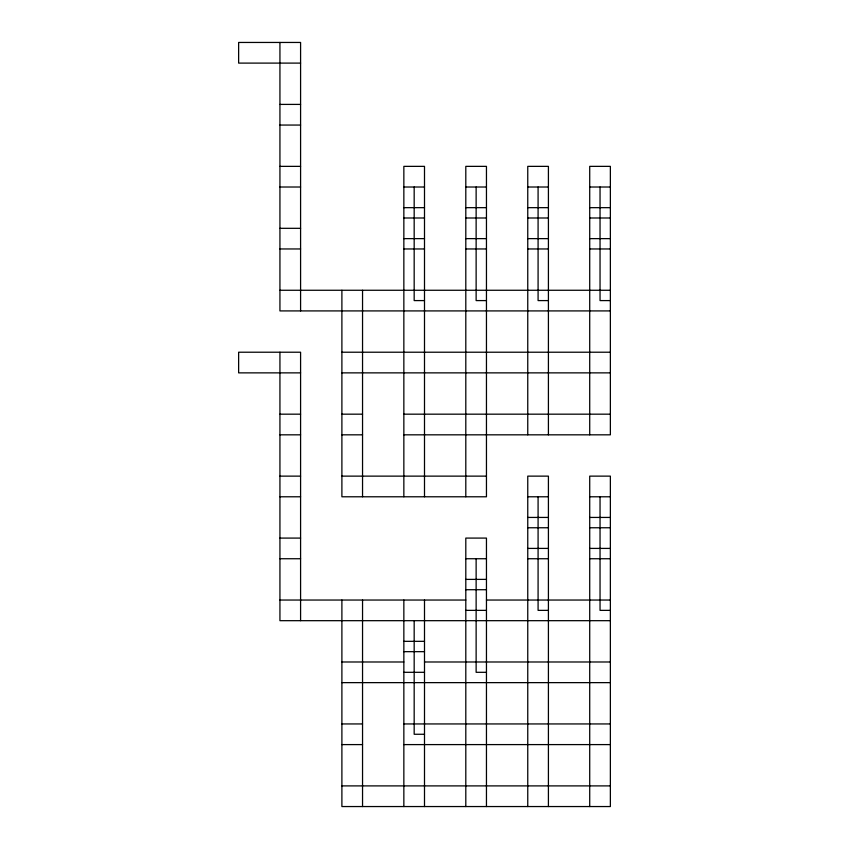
<?xml version="1.0" encoding="UTF-8"?>
<svg xmlns="http://www.w3.org/2000/svg" width="849" height="849" viewBox="0 0 849 849"><rect width="100%" height="100%" fill="white"/><g stroke="black" fill="none" stroke-linecap="round" stroke-linejoin="round"><path stroke-width="1.27" d="M300.588 63.102L238.633 63.102L238.633 42.45L300.588 42.45L300.588 310.914M279.937 104.406L300.588 104.406M279.937 125.058L300.588 125.058M279.937 166.362L300.588 166.362M279.937 187.013L300.588 187.013M403.848 187.013L424.5 187.013M465.804 187.013L486.456 187.013M527.76 187.013L548.412 187.013M589.715 187.013L610.367 187.013M403.848 207.665L424.5 207.665M465.804 207.665L486.456 207.665M527.76 207.665L548.412 207.665M589.715 207.665L610.367 207.665M403.848 217.991L424.5 217.991M465.804 217.991L486.456 217.991M527.76 217.991L548.412 217.991M589.715 217.991L610.367 217.991M279.937 228.317L300.588 228.317M403.848 238.633L424.5 238.633M465.804 238.633L486.456 238.633M527.76 238.633L548.412 238.633M589.715 238.633L610.367 238.633M279.937 248.959L300.588 248.959M403.848 248.959L424.5 248.959M465.804 248.959L486.456 248.959M527.76 248.959L548.412 248.959M589.715 248.959L610.367 248.959M279.937 290.262L610.367 290.262M424.5 300.588L414.174 300.588L414.174 187.013M486.456 300.588L476.13 300.588L476.13 187.013M548.412 300.588L538.086 300.588L538.086 187.013M610.367 300.588L600.041 300.588L600.041 187.013M610.367 310.914L279.937 310.914L279.937 42.45M341.892 352.218L610.367 352.218M300.588 372.87L238.633 372.87L238.633 352.218L300.588 352.218L300.588 620.683M341.892 372.87L610.367 372.87M279.937 414.174L300.588 414.174M341.892 414.174L362.544 414.174M403.848 414.174L610.367 414.174M279.937 434.826L300.588 434.826M341.892 434.826L362.544 434.826M403.848 434.826L610.367 434.826L610.367 166.362L589.715 166.362L589.715 434.826M279.937 476.13L300.588 476.13M341.892 476.13L486.456 476.13M279.937 496.782L300.588 496.782M527.76 496.782L548.412 496.782M589.715 496.782L610.367 496.782M527.76 517.434L548.412 517.434M589.715 517.434L610.367 517.434M527.76 527.76L548.412 527.76M589.715 527.76L610.367 527.76M279.937 538.086L300.588 538.086M527.76 548.412L548.412 548.412M589.715 548.412L610.367 548.412M279.937 558.738L300.588 558.738M465.804 558.738L486.456 558.738M527.76 558.738L548.412 558.738M589.715 558.738L610.367 558.738M465.804 579.389L486.456 579.389M465.804 589.715L486.456 589.715M279.937 600.041L465.804 600.041M486.456 600.041L610.367 600.041M465.804 610.367L486.456 610.367M548.412 610.367L538.086 610.367L538.086 496.782M610.367 610.367L600.041 610.367L600.041 496.782M610.367 620.683L279.937 620.683L279.937 352.218M403.848 641.335L424.5 641.335M403.848 651.661L424.5 651.661M341.892 661.987L403.848 661.987M424.5 661.987L610.367 661.987M403.848 672.312L424.5 672.312M486.456 672.312L476.13 672.312L476.13 558.738M341.892 682.638L610.367 682.638M341.892 723.942L362.544 723.942M403.848 723.942L610.367 723.942M424.5 734.268L414.174 734.268L414.174 620.683M341.892 744.594L362.544 744.594M403.848 744.594L610.367 744.594M341.892 785.898L610.367 785.898M589.715 806.55L589.715 476.13L610.367 476.13L610.367 806.55L341.892 806.55L341.892 600.041M548.412 434.826L548.412 166.362L527.76 166.362L527.76 434.826M548.412 806.55L548.412 476.13L527.76 476.13L527.76 806.55M486.456 806.55L486.456 538.086L465.804 538.086L465.804 806.55M465.804 496.782L465.804 166.362L486.456 166.362L486.456 496.782L341.892 496.782L341.892 290.262M424.5 496.782L424.5 166.362L403.848 166.362L403.848 496.782M424.5 600.041L424.5 806.55M403.848 600.041L403.848 806.55M362.544 290.262L362.544 496.782M362.544 600.041L362.544 806.55"/></g></svg>
